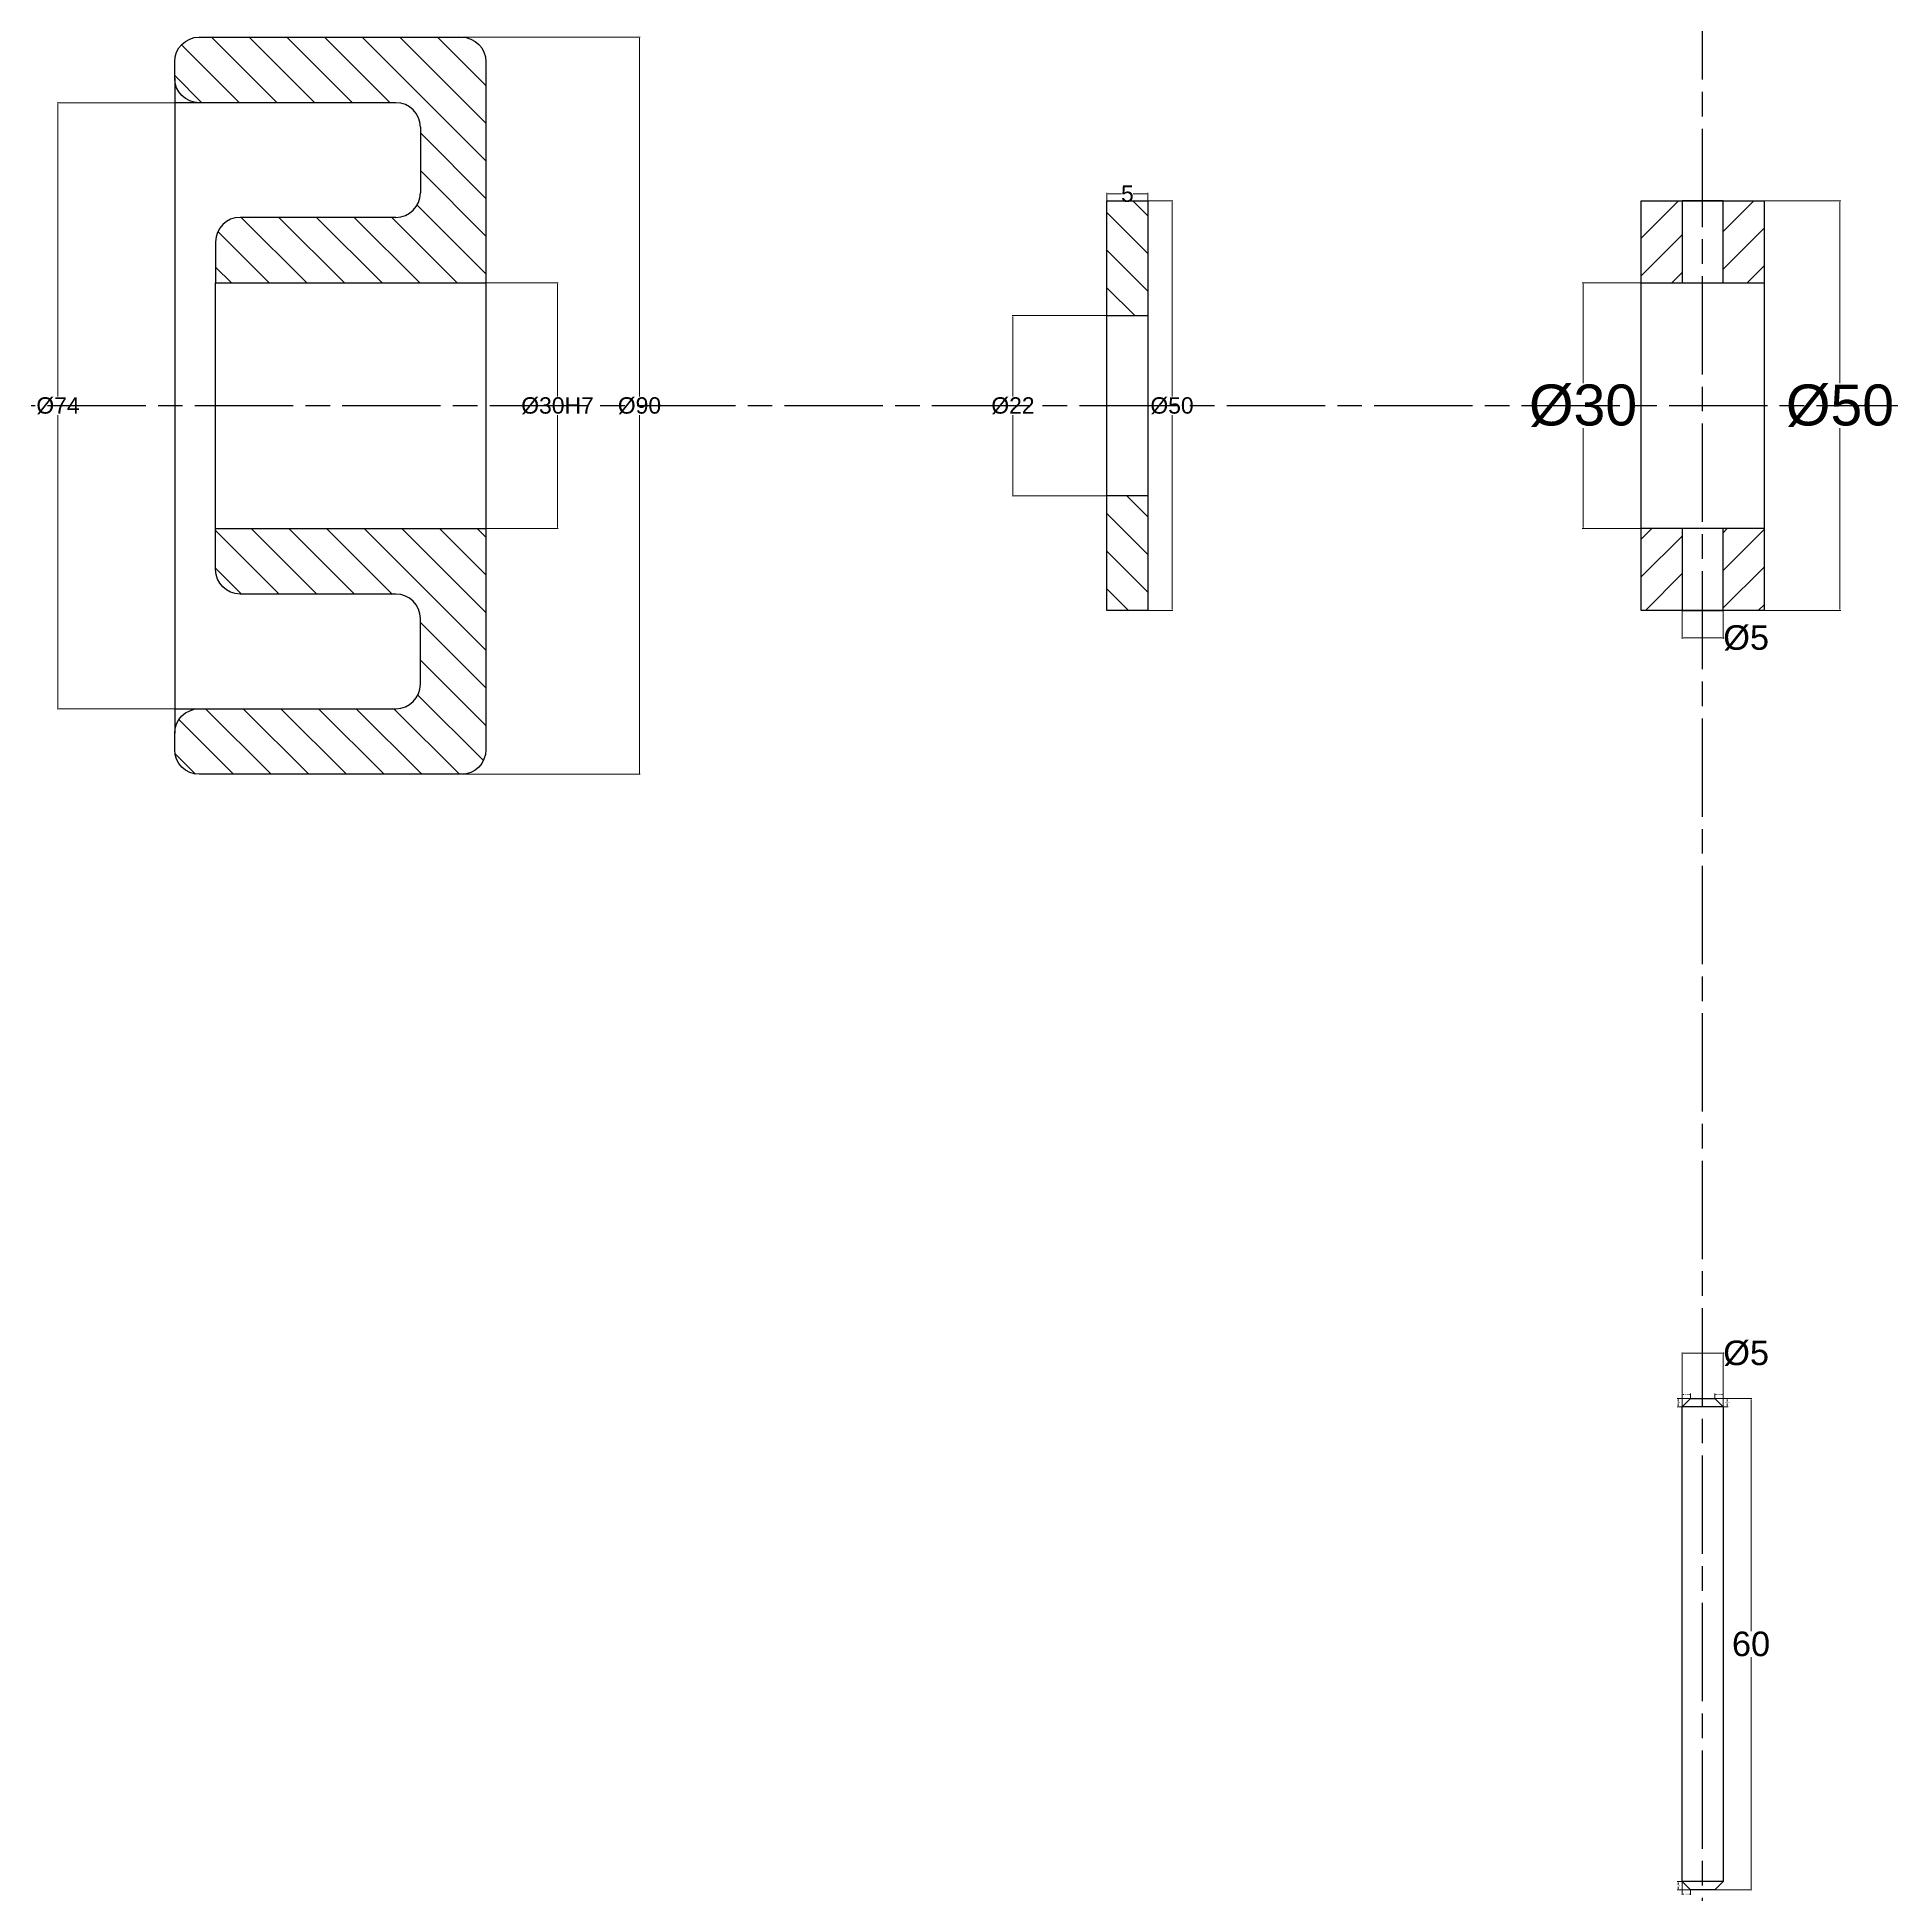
# Model space of a CAD drawing. Header units: inches. Extents: x -831 to 562, y -423 to 205.
# Drawn here: x -433.7 to -207.2, y -21.8 to 205 of the extents above; entities that cross this region are included whole.
import ezdxf

# ---------------------------------------------------------------- set-up
doc = ezdxf.new("R2010")
doc.units = ezdxf.units.IN
doc.header["$MEASUREMENT"] = 0
doc.linetypes.add('AM_ISO08W050', pattern=[18, 12, -1.5, 3, -1.5])
doc.layers.add('AM_5', color=3, linetype='Continuous', lineweight=15)
doc.styles.get("Standard").update_dxf_attribs({"font": 'arial.ttf'})
doc.dimstyles.new('AM_ANSI$0', dxfattribs={"dimtxt": 0.12, "dimasz": 0.12, "dimexe": 0.1, "dimexo": 0.05, "dimgap": 0.06, "dimtad": 0, "dimtih": 1, "dimtoh": 1, "dimdec": 4, "dimzin": 7, "dimdsep": 46, "dimtxsty": 'Standard', "dimcen": 0, "dimclrd": 256, "dimclre": 256, "dimclrt": 2, "dimadec": 0, "dimazin": 2, "dimtp": 0.1, "dimtm": 0.1, "dimtfac": 0.71, "dimtdec": 4, "dimtofl": 0, "dimtmove": 0, "dimatfit": 3, "dimfxl": 1, "dimtolj": 1, "dimtzin": 7, "dimlwd": -1, "dimlwe": -1, "dimarcsym": 1})

# ---------------------------------------------------------------- blocks, each defined once
blk = doc.blocks.new('*D5')
at = {"layer": 'AM_5', "linetype": 'ByBlock', "transparency": 16777216}
for p, q in [((-232.82, -20.28), (-232.82, -21.84)), ((-232.7, -21.74), (-232.62, -21.74)), ((-231.94, -21.74), (-232.02, -21.74)), ((-231.82, -21.29), (-231.82, -21.84))]:
    blk.add_line(p, q, dxfattribs=at)
at = {"layer": 'AM_5', "transparency": 16777216}
for points in [[(-232.7, -21.72), (-232.7, -21.76), (-232.82, -21.74)], [(-231.94, -21.72), (-231.94, -21.76), (-231.82, -21.74)]]:
    blk.add_solid(points, dxfattribs=at)
at = {"layer": 'Defpoints', "color": 0, "transparency": 16777216}
for p in [(-232.82, -20.23), (-231.82, -21.24), (-231.82, -21.74)]:
    blk.add_point(p, dxfattribs=at)
at = {"layer": 'AM_5', "color": 2, "transparency": 16777216, "insert": (-232.32, -21.74), "char_height": 0.12, "attachment_point": 5}
blk.add_mtext('\\A1;1.0000', dxfattribs=at)
blk = doc.blocks.new('*D6')
at = {"layer": 'AM_5', "linetype": 'ByBlock', "transparency": 16777216}
for p, q in [((-232.87, -20.23), (-233.42, -20.23)), ((-233.32, -20.35), (-233.32, -20.61)), ((-231.87, -21.24), (-233.42, -21.24)), ((-233.32, -21.12), (-233.32, -20.86))]:
    blk.add_line(p, q, dxfattribs=at)
at = {"layer": 'AM_5', "transparency": 16777216}
for points in [[(-233.34, -20.35), (-233.3, -20.35), (-233.32, -20.23)], [(-233.34, -21.12), (-233.3, -21.12), (-233.32, -21.24)]]:
    blk.add_solid(points, dxfattribs=at)
at = {"layer": 'Defpoints', "color": 0, "transparency": 16777216}
for p in [(-233.32, -20.23), (-232.82, -20.23), (-231.82, -21.24)]:
    blk.add_point(p, dxfattribs=at)
at = {"layer": 'AM_5', "color": 2, "transparency": 16777216, "insert": (-233.32, -20.74), "char_height": 0.12, "attachment_point": 5}
blk.add_mtext('\\A1;1.0121', dxfattribs=at)
blk = doc.blocks.new('*D9')
at = {"layer": 'AM_5', "linetype": 'ByBlock', "transparency": 16777216}
for p, q in [((-231.86, 38.76), (-233.42, 38.76)), ((-233.32, 38.64), (-233.32, 38.38)), ((-232.87, 37.76), (-233.42, 37.76)), ((-233.32, 37.88), (-233.32, 38.14))]:
    blk.add_line(p, q, dxfattribs=at)
at = {"layer": 'AM_5', "transparency": 16777216}
for points in [[(-233.34, 38.64), (-233.3, 38.64), (-233.32, 38.76)], [(-233.34, 37.88), (-233.3, 37.88), (-233.32, 37.76)]]:
    blk.add_solid(points, dxfattribs=at)
at = {"layer": 'Defpoints', "color": 0, "transparency": 16777216}
for p in [(-231.81, 38.76), (-233.32, 37.76), (-232.82, 37.76)]:
    blk.add_point(p, dxfattribs=at)
at = {"layer": 'AM_5', "color": 2, "transparency": 16777216, "insert": (-233.32, 38.26), "char_height": 0.12, "attachment_point": 5}
blk.add_mtext('\\A1;1.0000', dxfattribs=at)
blk = doc.blocks.new('*D10')
at = {"layer": 'AM_5', "linetype": 'ByBlock', "transparency": 16777216}
for p, q in [((-232.82, 37.81), (-232.82, 39.36)), ((-232.7, 39.26), (-232.61, 39.26)), ((-231.93, 39.26), (-232.02, 39.26)), ((-231.81, 38.81), (-231.81, 39.36))]:
    blk.add_line(p, q, dxfattribs=at)
at = {"layer": 'AM_5', "transparency": 16777216}
for points in [[(-232.7, 39.28), (-232.7, 39.24), (-232.82, 39.26)], [(-231.93, 39.28), (-231.93, 39.24), (-231.81, 39.26)]]:
    blk.add_solid(points, dxfattribs=at)
at = {"layer": 'Defpoints', "color": 0, "transparency": 16777216}
for p in [(-231.81, 39.26), (-231.81, 38.76), (-232.82, 37.76)]:
    blk.add_point(p, dxfattribs=at)
at = {"layer": 'AM_5', "color": 2, "transparency": 16777216, "insert": (-232.31, 39.26), "char_height": 0.12, "attachment_point": 5}
blk.add_mtext('\\A1;1.0121', dxfattribs=at)
blk = doc.blocks.new('*D11')
at = {"layer": 'AM_5', "linetype": 'ByBlock', "transparency": 16777216}
for p, q in [((-228.82, 38.81), (-228.82, 39.36)), ((-228.7, 39.26), (-228.62, 39.26)), ((-227.94, 39.26), (-228.02, 39.26)), ((-227.82, 37.81), (-227.82, 39.36))]:
    blk.add_line(p, q, dxfattribs=at)
at = {"layer": 'AM_5', "transparency": 16777216}
for points in [[(-228.7, 39.28), (-228.7, 39.24), (-228.82, 39.26)], [(-227.94, 39.28), (-227.94, 39.24), (-227.82, 39.26)]]:
    blk.add_solid(points, dxfattribs=at)
at = {"layer": 'Defpoints', "color": 0, "transparency": 16777216}
for p in [(-228.82, 39.26), (-228.82, 38.76), (-227.82, 37.76)]:
    blk.add_point(p, dxfattribs=at)
at = {"layer": 'AM_5', "color": 2, "transparency": 16777216, "insert": (-228.32, 39.26), "char_height": 0.12, "attachment_point": 5}
blk.add_mtext('\\A1;1.0000', dxfattribs=at)
blk = doc.blocks.new('*D12')
at = {"layer": 'AM_5', "linetype": 'ByBlock', "transparency": 16777216}
for p, q in [((-228.77, 38.76), (-227.22, 38.76)), ((-227.32, 38.64), (-227.32, 38.38)), ((-227.77, 37.76), (-227.22, 37.76)), ((-227.32, 37.88), (-227.32, 38.14))]:
    blk.add_line(p, q, dxfattribs=at)
at = {"layer": 'AM_5', "transparency": 16777216}
for points in [[(-227.34, 38.64), (-227.3, 38.64), (-227.32, 38.76)], [(-227.34, 37.88), (-227.3, 37.88), (-227.32, 37.76)]]:
    blk.add_solid(points, dxfattribs=at)
at = {"layer": 'Defpoints', "color": 0, "transparency": 16777216}
for p in [(-228.82, 38.76), (-227.82, 37.76), (-227.32, 37.76)]:
    blk.add_point(p, dxfattribs=at)
at = {"layer": 'AM_5', "color": 2, "transparency": 16777216, "insert": (-227.32, 38.26), "char_height": 0.12, "attachment_point": 5}
blk.add_mtext('\\A1;1.0000', dxfattribs=at)
blk = doc.blocks.new('*D57')
at = {"layer": 'AM_5', "linetype": 'ByBlock', "transparency": 16777216}
for p, q in [((-222.77, 184.97), (-213.45, 184.97)), ((-213.55, 184.85), (-213.55, 162.73)), ((-213.55, 135.09), (-213.55, 157.22)), ((-222.77, 134.97), (-213.45, 134.97))]:
    blk.add_line(p, q, dxfattribs=at)
at = {"layer": 'AM_5', "transparency": 16777216}
for points in [[(-213.57, 184.85), (-213.53, 184.85), (-213.55, 184.97)], [(-213.57, 135.09), (-213.53, 135.09), (-213.55, 134.97)]]:
    blk.add_solid(points, dxfattribs=at)
at = {"layer": 'Defpoints', "color": 0, "transparency": 16777216}
for p in [(-222.82, 184.97), (-222.82, 134.97), (-213.55, 134.97)]:
    blk.add_point(p, dxfattribs=at)
at = {"layer": 'AM_5', "color": 2, "transparency": 16777216, "insert": (-213.55, 159.97), "char_height": 0.12, "attachment_point": 5}
blk.add_mtext('\\A1;{\\H5;%%C50}', dxfattribs=at)
blk = doc.blocks.new('*D58')
at = {"layer": 'AM_5', "linetype": 'ByBlock', "transparency": 16777216}
for p, q in [((-237.87, 174.97), (-245.02, 174.97)), ((-244.92, 174.85), (-244.92, 162.73)), ((-244.92, 145.09), (-244.92, 157.22)), ((-237.87, 144.97), (-245.02, 144.97))]:
    blk.add_line(p, q, dxfattribs=at)
at = {"layer": 'AM_5', "transparency": 16777216}
for points in [[(-244.94, 174.85), (-244.9, 174.85), (-244.92, 174.97)], [(-244.94, 145.09), (-244.9, 145.09), (-244.92, 144.97)]]:
    blk.add_solid(points, dxfattribs=at)
at = {"layer": 'Defpoints', "color": 0, "transparency": 16777216}
for p in [(-237.82, 174.97), (-244.92, 144.97), (-237.82, 144.97)]:
    blk.add_point(p, dxfattribs=at)
at = {"layer": 'AM_5', "color": 2, "transparency": 16777216, "insert": (-244.92, 159.97), "char_height": 0.12, "attachment_point": 5}
blk.add_mtext('\\A1;{\\H5;%%C30}', dxfattribs=at)
blk = doc.blocks.new('*D59')
at = {"layer": 'AM_5', "linetype": 'ByBlock', "transparency": 16777216}
for p, q in [((-232.82, 134.92), (-232.82, 131.52)), ((-227.82, 134.92), (-227.82, 131.52)), ((-232.7, 131.62), (-227.94, 131.62)), ((-227.82, 131.62), (-227.7, 131.62))]:
    blk.add_line(p, q, dxfattribs=at)
at = {"layer": 'AM_5', "transparency": 16777216}
for points in [[(-232.7, 131.64), (-232.7, 131.6), (-232.82, 131.62)], [(-227.94, 131.64), (-227.94, 131.6), (-227.82, 131.62)]]:
    blk.add_solid(points, dxfattribs=at)
at = {"layer": 'Defpoints', "color": 0, "transparency": 16777216}
for p in [(-232.82, 134.97), (-227.82, 134.97), (-227.82, 131.62)]:
    blk.add_point(p, dxfattribs=at)
at = {"layer": 'AM_5', "color": 2, "transparency": 16777216, "insert": (-225.01, 131.62), "char_height": 0.12, "attachment_point": 5}
blk.add_mtext('\\A1;{\\H3;%%C5}', dxfattribs=at)
blk = doc.blocks.new('*D60')
at = {"layer": 'AM_5', "linetype": 'ByBlock', "transparency": 16777216}
for p, q in [((-298.01, 184.97), (-295.01, 184.97)), ((-295.11, 184.85), (-295.11, 161.11)), ((-295.11, 135.09), (-295.11, 158.84)), ((-298.01, 134.97), (-295.01, 134.97))]:
    blk.add_line(p, q, dxfattribs=at)
at = {"layer": 'AM_5', "transparency": 16777216}
for points in [[(-295.13, 184.85), (-295.09, 184.85), (-295.11, 184.97)], [(-295.13, 135.09), (-295.09, 135.09), (-295.11, 134.97)]]:
    blk.add_solid(points, dxfattribs=at)
at = {"layer": 'Defpoints', "color": 0, "transparency": 16777216}
for p in [(-298.06, 184.97), (-298.06, 134.97), (-295.11, 134.97)]:
    blk.add_point(p, dxfattribs=at)
at = {"layer": 'AM_5', "color": 2, "transparency": 16777216, "insert": (-295.11, 159.97), "char_height": 0.12, "attachment_point": 5}
blk.add_mtext('\\A1;{\\H2;%%C50}', dxfattribs=at)
blk = doc.blocks.new('*D61')
at = {"layer": 'AM_5', "linetype": 'ByBlock', "transparency": 16777216}
for p, q in [((-303.11, 170.97), (-314.63, 170.97)), ((-314.53, 170.85), (-314.53, 161.11)), ((-314.53, 149.09), (-314.53, 158.84)), ((-303.11, 148.97), (-314.63, 148.97))]:
    blk.add_line(p, q, dxfattribs=at)
at = {"layer": 'AM_5', "transparency": 16777216}
for points in [[(-314.55, 170.85), (-314.51, 170.85), (-314.53, 170.97)], [(-314.55, 149.09), (-314.51, 149.09), (-314.53, 148.97)]]:
    blk.add_solid(points, dxfattribs=at)
at = {"layer": 'Defpoints', "color": 0, "transparency": 16777216}
for p in [(-314.53, 170.97), (-303.06, 170.97), (-303.06, 148.97)]:
    blk.add_point(p, dxfattribs=at)
at = {"layer": 'AM_5', "color": 2, "transparency": 16777216, "insert": (-314.53, 159.97), "char_height": 0.12, "attachment_point": 5}
blk.add_mtext('\\A1;{\\H2;%%C22}', dxfattribs=at)
blk = doc.blocks.new('*D62')
at = {"layer": 'AM_5', "linetype": 'ByBlock', "transparency": 16777216}
for p, q in [((-378.83, 174.97), (-370.04, 174.97)), ((-370.14, 174.85), (-370.14, 161.11)), ((-370.14, 145.09), (-370.14, 158.84)), ((-378.83, 144.97), (-370.04, 144.97))]:
    blk.add_line(p, q, dxfattribs=at)
at = {"layer": 'AM_5', "transparency": 16777216}
for points in [[(-370.16, 174.85), (-370.12, 174.85), (-370.14, 174.97)], [(-370.16, 145.09), (-370.12, 145.09), (-370.14, 144.97)]]:
    blk.add_solid(points, dxfattribs=at)
at = {"layer": 'Defpoints', "color": 0, "transparency": 16777216}
for p in [(-378.88, 174.97), (-378.88, 144.97), (-370.14, 144.97)]:
    blk.add_point(p, dxfattribs=at)
at = {"layer": 'AM_5', "color": 2, "transparency": 16777216, "insert": (-370.14, 159.97), "char_height": 0.12, "attachment_point": 5}
blk.add_mtext('\\A1;{\\H2;%%C30H7}', dxfattribs=at)
blk = doc.blocks.new('*D63')
at = {"layer": 'AM_5', "linetype": 'ByBlock', "transparency": 16777216}
for p, q in [((-381.83, 204.97), (-360.03, 204.97)), ((-360.13, 204.85), (-360.13, 161.11)), ((-360.13, 115.09), (-360.13, 158.84)), ((-381.83, 114.97), (-360.03, 114.97))]:
    blk.add_line(p, q, dxfattribs=at)
at = {"layer": 'AM_5', "transparency": 16777216}
for points in [[(-360.15, 204.85), (-360.11, 204.85), (-360.13, 204.97)], [(-360.15, 115.09), (-360.11, 115.09), (-360.13, 114.97)]]:
    blk.add_solid(points, dxfattribs=at)
at = {"layer": 'Defpoints', "color": 0, "transparency": 16777216}
for p in [(-381.88, 204.97), (-381.88, 114.97), (-360.13, 114.97)]:
    blk.add_point(p, dxfattribs=at)
at = {"layer": 'AM_5', "color": 2, "transparency": 16777216, "insert": (-360.13, 159.97), "char_height": 0.12, "attachment_point": 5}
blk.add_mtext('\\A1;{\\H2;%%C90}', dxfattribs=at)
blk = doc.blocks.new('*D64')
at = {"layer": 'AM_5', "linetype": 'ByBlock', "transparency": 16777216}
for p, q in [((-416.93, 196.97), (-431.23, 196.97)), ((-431.13, 196.85), (-431.13, 161.11)), ((-431.13, 123.09), (-431.13, 158.83)), ((-416.93, 122.97), (-431.23, 122.97))]:
    blk.add_line(p, q, dxfattribs=at)
at = {"layer": 'AM_5', "transparency": 16777216}
for points in [[(-431.15, 196.85), (-431.11, 196.85), (-431.13, 196.97)], [(-431.15, 123.09), (-431.11, 123.09), (-431.13, 122.97)]]:
    blk.add_solid(points, dxfattribs=at)
at = {"layer": 'Defpoints', "color": 0, "transparency": 16777216}
for p in [(-416.88, 196.97), (-431.13, 122.97), (-416.88, 122.97)]:
    blk.add_point(p, dxfattribs=at)
at = {"layer": 'AM_5', "color": 2, "transparency": 16777216, "insert": (-431.13, 159.97), "char_height": 0.12, "attachment_point": 5}
blk.add_mtext('\\A1;{\\H2;%%C74}', dxfattribs=at)
blk = doc.blocks.new('*D65')
at = {"layer": 'AM_5', "linetype": 'ByBlock', "transparency": 16777216}
for p, q in [((-303.06, 185.02), (-303.06, 185.95)), ((-302.94, 185.85), (-301.28, 185.85)), ((-298.18, 185.85), (-299.84, 185.85)), ((-298.06, 185.02), (-298.06, 185.95))]:
    blk.add_line(p, q, dxfattribs=at)
at = {"layer": 'AM_5', "transparency": 16777216}
for points in [[(-302.94, 185.87), (-302.94, 185.83), (-303.06, 185.85)], [(-298.18, 185.87), (-298.18, 185.83), (-298.06, 185.85)]]:
    blk.add_solid(points, dxfattribs=at)
at = {"layer": 'Defpoints', "color": 0, "transparency": 16777216}
for p in [(-303.06, 185.85), (-303.06, 184.97), (-298.06, 184.97)]:
    blk.add_point(p, dxfattribs=at)
at = {"layer": 'AM_5', "color": 2, "transparency": 16777216, "insert": (-300.56, 185.85), "char_height": 0.12, "attachment_point": 5}
blk.add_mtext('\\A1;{\\H2;5}', dxfattribs=at)
blk = doc.blocks.new('*D77')
at = {"layer": 'AM_5', "linetype": 'ByBlock', "transparency": 16777216}
for p, q in [((-232.82, 37.81), (-232.82, 44.38)), ((-232.7, 44.28), (-227.94, 44.28)), ((-227.82, 37.81), (-227.82, 44.38)), ((-227.82, 44.28), (-227.7, 44.28))]:
    blk.add_line(p, q, dxfattribs=at)
at = {"layer": 'AM_5', "transparency": 16777216}
for points in [[(-232.7, 44.3), (-232.7, 44.26), (-232.82, 44.28)], [(-227.94, 44.3), (-227.94, 44.26), (-227.82, 44.28)]]:
    blk.add_solid(points, dxfattribs=at)
at = {"layer": 'Defpoints', "color": 0, "transparency": 16777216}
for p in [(-227.82, 44.28), (-232.82, 37.76), (-227.82, 37.76)]:
    blk.add_point(p, dxfattribs=at)
at = {"layer": 'AM_5', "color": 2, "transparency": 16777216, "insert": (-225.01, 44.28), "char_height": 0.12, "attachment_point": 5}
blk.add_mtext('\\A1;{\\H3;%%C5}', dxfattribs=at)
blk = doc.blocks.new('*D78')
at = {"layer": 'AM_5', "linetype": 'ByBlock', "transparency": 16777216}
for p, q in [((-228.77, 38.76), (-224.31, 38.76)), ((-224.41, 38.64), (-224.41, 10.37)), ((-224.41, -21.09), (-224.41, 7.18)), ((-228.74, -21.21), (-224.31, -21.21))]:
    blk.add_line(p, q, dxfattribs=at)
at = {"layer": 'AM_5', "transparency": 16777216}
for points in [[(-224.43, 38.64), (-224.39, 38.64), (-224.41, 38.76)], [(-224.43, -21.09), (-224.39, -21.09), (-224.41, -21.21)]]:
    blk.add_solid(points, dxfattribs=at)
at = {"layer": 'Defpoints', "color": 0, "transparency": 16777216}
for p in [(-228.82, 38.76), (-228.79, -21.21), (-224.41, -21.21)]:
    blk.add_point(p, dxfattribs=at)
at = {"layer": 'AM_5', "color": 2, "transparency": 16777216, "insert": (-224.41, 8.78), "char_height": 0.12, "attachment_point": 5}
blk.add_mtext('\\A1;{\\H3;60}', dxfattribs=at)

msp = doc.modelspace()

# ---------------------------------------------------------------- hatches: boundary and pattern name
h = msp.add_hatch()
h.set_pattern_fill('ANSI31', color=256, scale=26, angle=90)
h.set_pattern_definition([(135, (247.6202, 0), (-2.298097, -2.298097), [])])
h.paths.add_polyline_path([(-378.88357, 201.97468, 0.414213562), (-381.88357, 204.97468), (-413.88357, 204.97468, 0.414213562), (-416.88357, 201.97468), (-416.88357, 199.97468, 0.414213562), (-413.88357, 196.97468), (-389.88357, 196.97468, -0.414213562), (-386.88357, 193.97468), (-386.88357, 185.97468, -0.414213562), (-389.88357, 182.97468), (-408.88357, 182.97468, 0.414213562), (-411.88357, 179.97468), (-411.88357, 174.97468), (-378.88357, 174.97468)])
h.paths.add_polyline_path([(-378.88357, 144.97468), (-411.88357, 144.97468), (-411.88357, 139.97468, 0.414213562), (-408.88357, 136.97468), (-389.88357, 136.97468, -0.414213562), (-386.88357, 133.97468), (-386.88357, 125.97468, -0.414213562), (-389.88357, 122.97468), (-413.88357, 122.97468, 0.414213562), (-416.88357, 119.97468), (-416.88357, 117.97468, 0.414213562), (-413.88357, 114.97468), (-381.88357, 114.97468, 0.414213562), (-378.88357, 117.97468)])
h = msp.add_hatch()
h.set_pattern_fill('ANSI31', color=256, scale=26, angle=90)
h.paths.add_polyline_path([(-298.06156, 184.97468), (-303.06156, 184.97468), (-303.06156, 170.97468), (-298.06156, 170.97468)])
h.paths.add_polyline_path([(-298.06156, 148.97468), (-303.06156, 148.97468), (-303.06156, 134.97468), (-298.06156, 134.97468)])
h = msp.add_hatch()
h.set_pattern_fill('ANSI31', color=256, scale=26)
h.paths.add_polyline_path([(-222.82041, 144.97468), (-227.82041, 144.97468), (-227.82041, 134.97468), (-222.82041, 134.97468)])
h.paths.add_polyline_path([(-232.82041, 144.97468), (-237.82041, 144.97468), (-237.82041, 134.97468), (-232.82041, 134.97468)])
h.paths.add_polyline_path([(-222.82041, 184.97468), (-227.82041, 184.97468), (-227.82041, 174.97468), (-222.82041, 174.97468)])
h.paths.add_polyline_path([(-232.82041, 184.97468), (-237.82041, 184.97468), (-237.82041, 174.97468), (-232.82041, 174.97468)])

# ---------------------------------------------------------------- linework, layer by layer
for p, q in [((-386.88357, 193.97468), (-386.88357, 185.97468)), ((-389.88357, 182.97468), (-408.88357, 182.97468)), ((-411.88357, 179.97468), (-411.88357, 174.97468)), ((-411.88357, 174.97468), (-378.88357, 174.97468)), ((-411.88357, 144.97468), (-411.88357, 174.97468)), ((-411.88357, 144.97468), (-378.88357, 144.97468)), ((-227.82041, 37.75842), (-232.82041, 37.75842)), ((-227.82041, -20.22944), (-232.82041, -20.22944)), ((-227.82041, -20.22944), (-228.82041, -21.24158))]:
    msp.add_line(p, q)
at = {"linetype": 'AM_ISO08W050'}
for p, direction in [((-230.32041, 23.31116), (0, 1)), ((-37.91919, 159.97468), (-1, 0))]:
    msp.add_xline(p, direction, dxfattribs=at)
msp.add_lwpolyline([(-413.88357, 196.97468, -0.414213562), (-416.88357, 199.97468), (-416.88357, 201.97468, -0.414213562), (-413.88357, 204.97468), (-381.88357, 204.97468, -0.414213562), (-378.88357, 201.97468), (-378.88357, 117.97468, -0.414213562), (-381.88357, 114.97468), (-413.88357, 114.97468, -0.414213562), (-416.88357, 117.97468), (-416.88357, 119.97468, -0.414213562), (-413.88357, 122.97468), (-389.88357, 122.97468, 0.414213562), (-386.88357, 125.97468), (-386.88357, 133.97468, 0.414213562), (-389.88357, 136.97468), (-408.88357, 136.97468, -0.414213562), (-411.88357, 139.97468), (-411.88357, 144.97468)], format="xyb")
for points in [[(-416.88357, 199.97468), (-416.88357, 119.97468)], [(-389.88357, 196.97468), (-416.88357, 196.97468)], [(-416.88357, 122.97468), (-411.88357, 122.97468)], [(-228.82041, -21.24158), (-231.82041, -21.24158), (-232.82041, -20.22944), (-232.82041, 37.75842), (-231.80827, 38.75842), (-228.82041, 38.75842), (-227.82041, 37.75842), (-227.82041, -20.22944)]]:
    msp.add_lwpolyline(points)
for points in [[(-303.06156, 184.97468), (-298.06156, 184.97468), (-298.06156, 134.97468), (-303.06156, 134.97468)], [(-237.82041, 184.97468), (-222.82041, 184.97468), (-222.82041, 134.97468), (-237.82041, 134.97468)], [(-227.82041, 184.97468), (-232.82041, 184.97468), (-232.82041, 174.97468), (-227.82041, 174.97468)], [(-237.82041, 174.97468), (-222.82041, 174.97468), (-222.82041, 144.97468), (-237.82041, 144.97468)], [(-303.06156, 170.97468), (-298.06156, 170.97468), (-298.06156, 148.97468), (-303.06156, 148.97468)], [(-227.82041, 144.97468), (-232.82041, 144.97468), (-232.82041, 134.97468), (-227.82041, 134.97468)]]:
    msp.add_lwpolyline(points, close=True)
for centre, start, end in [((-389.88357, 193.97468), 0, 90), ((-389.88357, 185.97468), 270, 0), ((-408.88357, 179.97468), 90, 180)]:
    msp.add_arc(centre, 3, start, end)

# ---------------------------------------------------------------- dimensions: what is measured, and where the dimension line sits
at = {"layer": 'AM_5'}
for base, p1, p2, angle, text, picture, middle in [((-360.1315, 114.97468), (-381.88357, 204.97468), (-381.88357, 114.97468), 90, '{\\H2;%%C90}', '*D63', (-360.1315, 159.97468)), ((-431.13173, 122.97468), (-416.88357, 196.96865), (-416.88357, 122.97468), 90, '{\\H2;%%C74}', '*D64', (-431.13173, 159.97167)), ((-295.10743, 134.97468), (-298.06156, 184.97468), (-298.06156, 134.97468), 90, '{\\H2;%%C50}', '*D60', (-295.10743, 159.97468)), ((-213.54671, 134.97468), (-222.82041, 184.97468), (-222.82041, 134.97468), 90, '{\\H5;%%C50}', '*D57', (-213.54671, 159.97468)), ((-370.13804, 144.97468), (-378.88357, 174.97468), (-378.88357, 144.97468), 90, '{\\H2;%%C30H7}', '*D62', (-370.13804, 159.97468)), ((-244.9174, 144.97468), (-237.82041, 174.97468), (-237.82041, 144.97468), 90, '{\\H5;%%C30}', '*D58', (-244.9174, 159.97468)), ((-314.52834, 170.97468), (-303.06156, 148.97468), (-303.06156, 170.97468), 90, '{\\H2;%%C22}', '*D61', (-314.52834, 159.97468)), ((-227.82041, 131.6204), (-232.82041, 134.97468), (-227.82041, 134.97468), 0, '{\\H3;%%C5}', '*D59', (-225.01388, 131.6204)), ((-224.4134, -21.20632), (-228.82041, 38.75842), (-228.78557, -21.20632), 90, '{\\H3;60}', '*D78', (-224.4134, 8.77605))]:
    dim = msp.add_linear_dim(base=base, p1=p1, p2=p2, angle=angle, text=text, dimstyle='AM_ANSI$0', override={"dimpost": ''}, dxfattribs=at)
    dim.commit()
    dim.dimension.update_dxf_attribs({"geometry": picture, "text_midpoint": middle})
for base, p1, p2, text, picture, middle in [((-303.06156, 185.84931), (-298.06156, 184.97468), (-303.06156, 184.97468), '{\\H2;5}', '*D65', (-300.56156, 185.84931)), ((-227.82041, 44.27865), (-232.82041, 37.75842), (-227.82041, 37.75842), '{\\H3;%%C5}', '*D77', (-225.01388, 44.27865))]:
    dim = msp.add_linear_dim(base=base, p1=p1, p2=p2, text=text, dimstyle='AM_ANSI$0', override={"dimpost": ''}, dxfattribs=at)
    dim.commit()
    dim.dimension.update_dxf_attribs({"geometry": picture, "text_midpoint": middle})
for base, p1, p2, angle, picture, middle in [((-233.32041, 37.75842), (-231.80827, 38.75842), (-232.82041, 37.75842), 90, '*D9', (-233.32041, 38.25842)), ((-231.80827, 39.25842), (-232.82041, 37.75842), (-231.80827, 38.75842), 0, '*D10', (-232.31434, 39.25842)), ((-227.32041, 37.75842), (-228.82041, 38.75842), (-227.82041, 37.75842), 90, '*D12', (-227.32041, 38.25842)), ((-233.32041, -20.22944), (-231.82041, -21.24158), (-232.82041, -20.22944), 90, '*D6', (-233.32041, -20.73551)), ((-231.82041, -21.74158), (-232.82041, -20.22944), (-231.82041, -21.24158), 0, '*D5', (-232.32041, -21.74158))]:
    dim = msp.add_linear_dim(base=base, p1=p1, p2=p2, angle=angle, dimstyle='AM_ANSI$0', dxfattribs=at)
    dim.commit()
    dim.dimension.update_dxf_attribs({"geometry": picture, "text_midpoint": middle})
dim = msp.add_linear_dim(base=(-228.82041, 39.25842), p1=(-227.82041, 37.75842), p2=(-228.82041, 38.75842), dimstyle='AM_ANSI$0', dxfattribs=at)
dim.commit()
dim.dimension.update_dxf_attribs({"geometry": '*D11', "text_midpoint": (-228.32041, 39.25842)})

doc.saveas('drawing.dxf')
